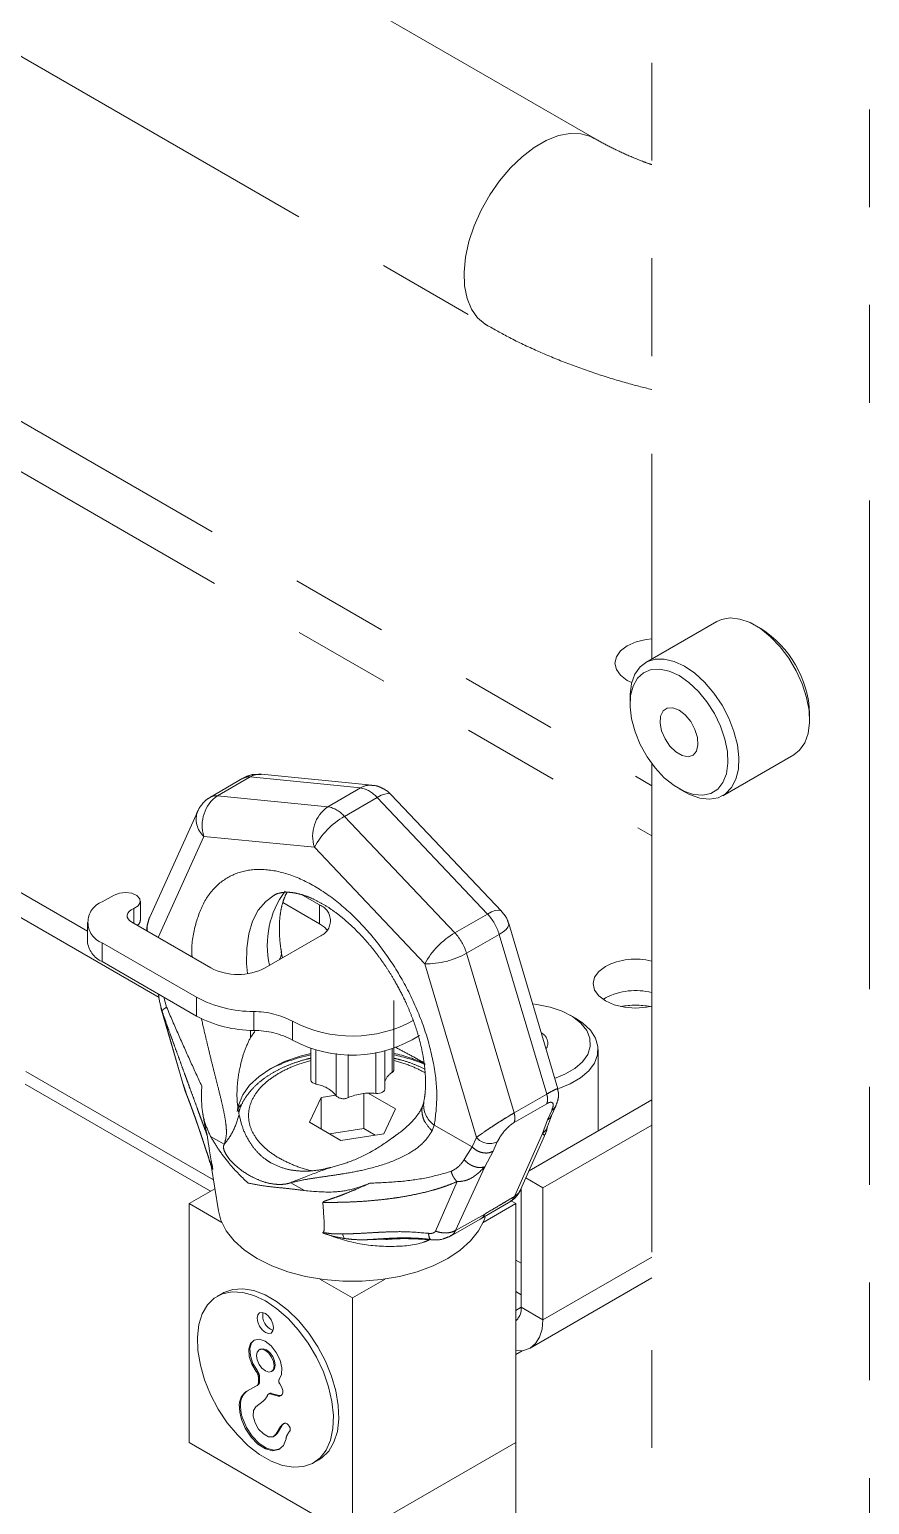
# Paper-space layout 'Blatt1' of a CAD drawing. Header units: millimetres. Extents: x 0 to 1189, y 0 to 841.
# Drawn here: x 885.71 to 896.62, y 156.66 to 175.82 of the extents above; entities that cross this region are included whole.
import ezdxf

# ---------------------------------------------------------------- set-up
doc = ezdxf.new("R2010")
doc.units = ezdxf.units.MM
doc.linetypes.add('PHANTOM', pattern=[12.7, 6.35, -1.27, 1.27, -1.27, 1.27, -1.27])

psp = doc.layouts.new('Blatt1')

# ---------------------------------------------------------------- linework, layer by layer
at = {"color": 7, "linetype": 'PHANTOM', "lineweight": 18}
for p, q in [((893.796, 246.509), (893.796, 167.643)), ((896.625, 125.253), (896.625, 244.876)), ((893.047, 174.408), (885.756, 178.616)), ((883.712, 176.563), (891.647, 171.983)), ((882.586, 172.469), (893.796, 165.997)), ((882.616, 171.798), (893.796, 165.344)), ((894.64, 168.13), (893.721, 167.599)), ((895.211, 168.04), (895.14, 168.08)), ((893.514, 167.142), (893.514, 167.06)), ((895.847, 166.856), (895.847, 166.937)), ((886.464, 164.107), (881.709, 166.852)), ((887.394, 163.244), (881.709, 166.526)), ((894.721, 165.867), (895.64, 166.398)), ((890.159, 166.003), (888.725, 166.145)), ((893.796, 166.286), (893.796, 126.886)), ((888.485, 166.093), (888.061, 165.849)), ((894.15, 165.958), (894.221, 165.917)), ((891.844, 164.366), (890.41, 165.88)), ((887.897, 165.667), (887.273, 164.29)), ((887.897, 165.667), (887.909, 165.69)), ((886.81, 164.577), (886.655, 164.488)), ((887.152, 164.251), (887.152, 164.496)), ((889.003, 164.479), (889.481, 164.203)), ((889.258, 164.577), (889.481, 164.448)), ((886.464, 164.222), (886.464, 163.977)), ((888.067, 163.632), (887.039, 164.225)), ((889.481, 164.04), (888.774, 163.632)), ((892.575, 162.059), (891.937, 164.205)), ((886.655, 163.957), (887.881, 163.249)), ((889, 163.762), (888.983, 163.834)), ((886.655, 163.712), (887.881, 163.004)), ((887.418, 163.113), (887.709, 162.114)), ((887.433, 163.067), (887.421, 163.114)), ((890.446, 162.31), (890.446, 163.208)), ((893.195, 163.242), (893.163, 163.221)), ((892.807, 162.977), (892.736, 163.018)), ((888.639, 162.804), (888.582, 162.728)), ((889.368, 162.587), (889.368, 162.174)), ((890.329, 162.057), (890.329, 162.554)), ((893.099, 161.513), (893.099, 162.569)), ((885.654, 162.119), (888.063, 160.729)), ((889.499, 161.947), (889.35, 161.625)), ((889.69, 161.977), (889.499, 161.947)), ((889.499, 161.947), (889.499, 161.539)), ((890.057, 161.544), (890.057, 161.999)), ((890.465, 161.798), (890.11, 162.003)), ((887.962, 161.749), (887.973, 161.679)), ((888.413, 161.797), (888.451, 161.85)), ((890.316, 161.476), (890.465, 161.798)), ((890.834, 161.889), (890.823, 161.848)), ((893.796, 161.915), (892.201, 160.994)), ((892.49, 161.706), (892.548, 161.834)), ((892.548, 161.834), (892.547, 161.831)), ((889.35, 161.625), (889.758, 161.39)), ((890.057, 161.544), (889.611, 161.475)), ((890.204, 161.459), (890.057, 161.544)), ((893.796, 161.589), (892.382, 160.773)), ((892.44, 161.569), (892.492, 161.709)), ((889.758, 161.39), (890.316, 161.476)), ((892.09, 160.746), (892.404, 161.449)), ((888.071, 161.061), (888.165, 160.476)), ((888.093, 161.01), (888.083, 161.077)), ((892.382, 160.773), (892.159, 160.901)), ((892.382, 160.773), (892.382, 159.058)), ((888.119, 160.761), (887.786, 160.568)), ((891.568, 160.364), (891.984, 160.61)), ((892.029, 160.568), (891.97, 160.602)), ((892.099, 160.767), (892.099, 159.221)), ((887.786, 160.568), (888.209, 160.324)), ((887.786, 160.568), (887.786, 157.466)), ((891.605, 160.324), (892.029, 160.568)), ((892.029, 157.466), (892.029, 160.568)), ((891.159, 160.134), (891.568, 160.364)), ((890.221, 160.103), (890.342, 160.108)), ((891.148, 160.134), (891.18, 160.15)), ((892.099, 159.793), (892.029, 159.833)), ((889.484, 159.588), (889.907, 159.344)), ((889.907, 159.344), (890.331, 159.588)), ((892.216, 158.691), (893.796, 159.604)), ((888.222, 159.406), (888.151, 159.365)), ((889.907, 159.344), (889.907, 156.241)), ((892.099, 159.384), (892.029, 159.425)), ((888.709, 158.676), (888.695, 158.667)), ((892.112, 158.657), (892.029, 158.609)), ((888.687, 158.248), (888.687, 158.307)), ((888.701, 158.256), (888.701, 158.315)), ((888.857, 158.387), (888.871, 158.395)), ((888.528, 158.126), (888.668, 158.207)), ((888.683, 158.215), (888.542, 158.134)), ((888.831, 158.101), (888.816, 158.093)), ((888.941, 158.068), (888.839, 158.095)), ((888.955, 158.076), (888.853, 158.103)), ((888.453, 157.94), (888.439, 157.932)), ((888.746, 158.003), (888.654, 157.929)), ((888.477, 157.783), (888.463, 157.775)), ((888.888, 157.546), (888.903, 157.554)), ((888.903, 157.554), (888.932, 157.584)), ((888.918, 157.576), (888.974, 157.671)), ((888.932, 157.584), (888.988, 157.679)), ((889.907, 156.241), (887.786, 157.466)), ((892.029, 157.466), (889.907, 156.241)), ((892.029, 157.466), (892.029, 87.896)), ((889.401, 157.2), (889.472, 157.24))]:
    psp.add_line(p, q, dxfattribs=at)
at = {"color": 8, "linetype": 'PHANTOM', "lineweight": 18}
for p, q in [((888.577, 166.111), (888.153, 165.866)), ((888.577, 166.111), (890.011, 165.969)), ((889.587, 165.724), (890.011, 165.969)), ((889.587, 165.724), (888.153, 165.866)), ((890.228, 165.844), (889.803, 165.599)), ((890.228, 165.844), (891.662, 164.33)), ((891.238, 164.086), (889.803, 165.599)), ((887.384, 164.026), (887.978, 165.339)), ((887.978, 165.339), (889.412, 165.197)), ((889.412, 165.197), (890.846, 163.683)), ((889.481, 164.203), (889.481, 164.448)), ((887.066, 164.401), (887.066, 164.209)), ((891.238, 164.086), (891.662, 164.33)), ((891.815, 164.065), (891.391, 163.82)), ((891.815, 164.065), (892.431, 161.991)), ((886.655, 163.957), (886.655, 163.712)), ((890.846, 163.683), (891.517, 161.426)), ((892.007, 161.746), (891.391, 163.82)), ((887.493, 163.12), (887.457, 163.249)), ((887.881, 163.249), (887.881, 163.004)), ((887.713, 162.1), (887.433, 163.067)), ((888.624, 162.818), (888.624, 163.063)), ((889.129, 162.936), (889.129, 162.691)), ((888.582, 162.728), (888.584, 162.819)), ((889.433, 162.12), (889.433, 162.568)), ((889.696, 162.517), (889.696, 161.969)), ((889.853, 161.944), (889.853, 162.506)), ((890.212, 162.53), (890.212, 162)), ((890.424, 162.58), (890.424, 162.274)), ((888.101, 160.876), (885.665, 162.283)), ((887.711, 162.115), (887.713, 162.1)), ((892.431, 161.991), (892.007, 161.746)), ((892.431, 161.866), (892.007, 161.621)), ((892.441, 161.656), (892.496, 161.778)), ((890.942, 161.513), (890.971, 161.587)), ((890.971, 161.587), (891.462, 161.304)), ((892.441, 161.656), (892.377, 161.48)), ((888.242, 161.339), (888.064, 161.441)), ((891.517, 161.426), (891.462, 161.304)), ((891.789, 161.37), (891.734, 161.248)), ((892.377, 161.48), (892.012, 160.661)), ((892.398, 161.455), (892.377, 161.48)), ((891.462, 161.304), (891.358, 161.139)), ((891.627, 161.047), (891.734, 161.248)), ((891.248, 160.22), (891.627, 161.047)), ((889.283, 160.738), (889.106, 160.84)), ((891.266, 160.854), (890.985, 160.211)), ((891.626, 160.433), (891.248, 160.22)), ((889.801, 160.115), (889.779, 160.174)), ((890.046, 160.096), (890.221, 160.103)), ((890.917, 160.105), (890.928, 160.099)), ((893.796, 159.874), (892.382, 159.058)), ((892.029, 159.18), (892.099, 159.221)), ((892.382, 159.058), (892.099, 159.221)), ((888.672, 158.394), (888.658, 158.386)), ((888.687, 158.307), (888.701, 158.315)), ((888.542, 158.134), (888.528, 158.126)), ((888.668, 158.207), (888.683, 158.215)), ((888.701, 158.256), (888.687, 158.248)), ((888.839, 158.095), (888.853, 158.103)), ((888.941, 158.068), (888.955, 158.076)), ((888.918, 157.576), (888.932, 157.584)), ((888.988, 157.679), (888.974, 157.671))]:
    psp.add_line(p, q, dxfattribs=at)
at = {"color": 8, "linetype": 'PHANTOM', "lineweight": 18, "flags": 128}
for points in [[(893.047, 174.407), (893.003, 174.43), (892.876, 174.467), (892.735, 174.471), (892.584, 174.442), (892.426, 174.381), (892.267, 174.289), (892.11, 174.168), (891.959, 174.023), (891.818, 173.856), (891.69, 173.672), (891.58, 173.475), (891.489, 173.272), (891.421, 173.066), (891.377, 172.864), (891.358, 172.67), (891.364, 172.49), (891.396, 172.328), (891.452, 172.189), (891.532, 172.075), (891.633, 171.991), (891.647, 171.982)], [(890.41, 165.88), (890.396, 165.89), (890.367, 165.895), (890.328, 165.889), (890.281, 165.872), (890.228, 165.844)], [(888.542, 163.556), (888.531, 163.687), (888.533, 163.888), (888.559, 164.073), (888.61, 164.237), (888.684, 164.378), (888.78, 164.492), (888.889, 164.573)], [(891.662, 164.33), (891.715, 164.358), (891.762, 164.375), (891.801, 164.381), (891.83, 164.376), (891.844, 164.366)], [(891.937, 164.205), (891.938, 164.188), (891.928, 164.16), (891.903, 164.13), (891.865, 164.098), (891.815, 164.065)]]:
    psp.add_lwpolyline(points, dxfattribs=at)
at = {"color": 7, "linetype": 'PHANTOM', "lineweight": 18, "flags": 128}
for points in [[(895.64, 166.398), (895.716, 166.458), (895.783, 166.553), (895.827, 166.675), (895.846, 166.817), (895.84, 166.976), (895.808, 167.145), (895.752, 167.319), (895.674, 167.49), (895.577, 167.654), (895.464, 167.803), (895.339, 167.932), (895.207, 168.038), (895.073, 168.116), (894.941, 168.162), (894.816, 168.177), (894.703, 168.158), (894.64, 168.13)], [(893.537, 167.336), (893.478, 167.365), (893.391, 167.431), (893.336, 167.507), (893.317, 167.589), (893.336, 167.672), (893.391, 167.748), (893.478, 167.814), (893.592, 167.864), (893.725, 167.896), (893.796, 167.904)], [(893.514, 167.142), (893.514, 167.18), (893.533, 167.323), (893.577, 167.444), (893.645, 167.54), (893.733, 167.606), (893.838, 167.641), (893.958, 167.643), (894.087, 167.612), (894.221, 167.55)], [(894.15, 167.427), (894.278, 167.338), (894.401, 167.223), (894.513, 167.086), (894.611, 166.933), (894.69, 166.769), (894.747, 166.603), (894.779, 166.441), (894.785, 166.288), (894.766, 166.153), (894.721, 166.039), (894.653, 165.952), (894.564, 165.896), (894.459, 165.872), (894.34, 165.881), (894.214, 165.924), (894.086, 165.999), (893.959, 166.101), (893.841, 166.228), (893.735, 166.374), (893.647, 166.533), (893.579, 166.699), (893.534, 166.864), (893.514, 167.022), (893.521, 167.167), (893.553, 167.292), (893.61, 167.393), (893.689, 167.465), (893.786, 167.506), (893.899, 167.513), (894.022, 167.486), (894.15, 167.427)], [(894.221, 167.55), (894.354, 167.458), (894.483, 167.34), (894.603, 167.2), (894.709, 167.043), (894.797, 166.874), (894.864, 166.701), (894.908, 166.529), (894.927, 166.364), (894.921, 166.213), (894.889, 166.081), (894.833, 165.972), (894.755, 165.89), (894.658, 165.839), (894.545, 165.821), (894.42, 165.835), (894.288, 165.882), (894.221, 165.917)], [(894.15, 166.978), (894.23, 166.916), (894.302, 166.83), (894.357, 166.729), (894.389, 166.624), (894.396, 166.527), (894.376, 166.447), (894.332, 166.394), (894.267, 166.374), (894.191, 166.388), (894.109, 166.435), (894.032, 166.51), (893.968, 166.604), (893.924, 166.709), (893.904, 166.811), (893.911, 166.901), (893.943, 166.968), (893.998, 167.005), (894.07, 167.009), (894.15, 166.978)], [(887.066, 164.401), (887.122, 164.436), (887.15, 164.481), (887.144, 164.528), (887.105, 164.57), (887.04, 164.599), (886.96, 164.611), (886.879, 164.603), (886.81, 164.577)], [(887.039, 164.225), (887.012, 164.244), (886.993, 164.267), (886.982, 164.291), (886.981, 164.317), (886.99, 164.341), (887.007, 164.364), (887.033, 164.385), (887.066, 164.401)], [(889.58, 164.121), (889.543, 164.159), (889.481, 164.203)], [(893.796, 163.133), (893.727, 163.119), (893.584, 163.108), (893.442, 163.119), (893.309, 163.151), (893.195, 163.201), (893.108, 163.267), (893.053, 163.343), (893.034, 163.426), (893.053, 163.508), (893.108, 163.584), (893.195, 163.65)], [(892.247, 163.163), (892.303, 163.156), (892.475, 163.122), (892.632, 163.069), (892.767, 162.998), (892.875, 162.914), (892.951, 162.818), (892.992, 162.716), (892.997, 162.611), (892.965, 162.507), (892.897, 162.41), (892.797, 162.322), (892.668, 162.248), (892.534, 162.195)], [(892.807, 162.977), (892.9, 162.914), (892.999, 162.821), (893.065, 162.718), (893.097, 162.61), (893.092, 162.5), (893.052, 162.393), (892.977, 162.292), (892.87, 162.201), (892.736, 162.123), (892.589, 162.065)], [(889.368, 162.52), (889.226, 162.483), (889.026, 162.412), (888.847, 162.324), (888.694, 162.221), (888.571, 162.105), (888.481, 161.979), (888.426, 161.847), (888.41, 161.766)], [(889.368, 162.174), (889.368, 162.173), (889.372, 162.159), (889.38, 162.147), (889.394, 162.136), (889.412, 162.127), (889.433, 162.12)], [(890.212, 162), (890.236, 161.999), (890.259, 162.002), (890.281, 162.007), (890.299, 162.016), (890.314, 162.027), (890.324, 162.039), (890.328, 162.053), (890.329, 162.057)], [(888.165, 160.476), (888.197, 160.354), (888.268, 160.215), (888.371, 160.084), (888.506, 159.963), (888.67, 159.854), (888.859, 159.76), (889.069, 159.682), (889.296, 159.622), (889.535, 159.581), (889.782, 159.561), (890.032, 159.561), (890.279, 159.581), (890.519, 159.622), (890.746, 159.682), (890.956, 159.76), (891.145, 159.854), (891.308, 159.963), (891.443, 160.084), (891.547, 160.215), (891.617, 160.354), (891.63, 160.392)], [(888.222, 159.406), (888.235, 159.413), (888.352, 159.454), (888.483, 159.463), (888.624, 159.439), (888.772, 159.383), (888.922, 159.297), (889.069, 159.182), (889.211, 159.043), (889.342, 158.883), (889.458, 158.707), (889.557, 158.52), (889.636, 158.327), (889.692, 158.134), (889.723, 157.947), (889.73, 157.77), (889.711, 157.609), (889.667, 157.469), (889.599, 157.353), (889.51, 157.266), (889.472, 157.24)], [(888.776, 159.303), (888.925, 159.202), (889.07, 159.075), (889.207, 158.924), (889.331, 158.756), (889.439, 158.573), (889.529, 158.383), (889.596, 158.189), (889.64, 157.998), (889.659, 157.816), (889.653, 157.646), (889.621, 157.495), (889.565, 157.367), (889.487, 157.265), (889.387, 157.192), (889.271, 157.151), (889.14, 157.142), (888.999, 157.166), (888.851, 157.222), (888.701, 157.308), (888.553, 157.423), (888.412, 157.562), (888.281, 157.722), (888.164, 157.898), (888.065, 158.086), (887.987, 158.278), (887.931, 158.471), (887.899, 158.659), (887.893, 158.835), (887.912, 158.996), (887.956, 159.136), (888.023, 159.252), (888.112, 159.34), (888.221, 159.397), (888.345, 159.422), (888.481, 159.415), (888.627, 159.374), (888.776, 159.303)], [(888.776, 159.14), (888.816, 159.107), (888.851, 159.06), (888.874, 159.007), (888.882, 158.956), (888.874, 158.914), (888.851, 158.887), (888.816, 158.88), (888.776, 158.895), (888.735, 158.927), (888.701, 158.974), (888.678, 159.027), (888.67, 159.078), (888.678, 159.121), (888.701, 159.147), (888.735, 159.154), (888.776, 159.14)], [(892.382, 159.058), (892.371, 158.937), (892.339, 158.833), (892.287, 158.75), (892.216, 158.692), (892.131, 158.66), (892.033, 158.656), (892.029, 158.656)], [(888.658, 158.386), (888.601, 158.481), (888.567, 158.582), (888.561, 158.676), (888.582, 158.75), (888.629, 158.795), (888.695, 158.806), (888.772, 158.779), (888.849, 158.72), (888.917, 158.635), (888.966, 158.536), (888.99, 158.436), (888.986, 158.348), (888.955, 158.284)], [(888.63, 158.796), (888.596, 158.758), (888.575, 158.684), (888.581, 158.59), (888.615, 158.489), (888.672, 158.394)], [(888.776, 158.659), (888.82, 158.624), (888.857, 158.574), (888.882, 158.517), (888.89, 158.461), (888.882, 158.415), (888.857, 158.387), (888.82, 158.38), (888.776, 158.395), (888.732, 158.43), (888.695, 158.48), (888.67, 158.538), (888.661, 158.593), (888.67, 158.639), (888.695, 158.667), (888.732, 158.675), (888.776, 158.659)], [(888.709, 158.676), (888.746, 158.683), (888.79, 158.668)], [(888.79, 158.668), (888.834, 158.632), (888.871, 158.582), (888.896, 158.525), (888.905, 158.469), (888.896, 158.424), (888.871, 158.395), (888.871, 158.395)], [(888.964, 158.227), (888.982, 158.198), (888.995, 158.168), (889.001, 158.138), (889.001, 158.111), (888.994, 158.088), (888.981, 158.073), (888.962, 158.066), (888.941, 158.068)], [(888.654, 157.929), (888.623, 157.879), (888.618, 157.805), (888.642, 157.72), (888.688, 157.638), (888.75, 157.575), (888.816, 157.54), (888.876, 157.54), (888.918, 157.576)], [(888.955, 158.076), (888.976, 158.074), (888.984, 158.076)], [(889.044, 157.512), (889.011, 157.426), (888.951, 157.373), (888.87, 157.358), (888.777, 157.382), (888.68, 157.444), (888.59, 157.536), (888.515, 157.651), (888.463, 157.775)], [(888.477, 157.783), (888.529, 157.659), (888.604, 157.545), (888.694, 157.452), (888.791, 157.39), (888.884, 157.366), (888.965, 157.381), (888.967, 157.382)], [(889.029, 157.715), (889.043, 157.715), (889.059, 157.708), (889.074, 157.695), (889.087, 157.677), (889.096, 157.656), (889.1, 157.636), (889.099, 157.619), (889.091, 157.607)]]:
    psp.add_lwpolyline(points, dxfattribs=at)
at = {"color": 7, "linetype": 'PHANTOM', "lineweight": 18}
for centre, radius, start, end in [((894.481, 166.883), 1.367, 2.2636, 57.7311), ((888.703, 165.902), 0.244, 84.8286, 120.9737), ((888.559, 165.961), 0.151, 83.0067, 118.977), ((886.755, 164.222), 0.284, 110.7834, 249.2166), ((889.403, 164.244), 0.218, 290.7834, 69.2166), ((887.061, 164.257), 0.0909, 304.7092, 356.0246), ((886.789, 164.01), 0.327, 185.6948, 245.6253), ((893.587, 162.883), 0.861, 75.9368, 117.0537), ((888.42, 164.314), 0.769, 242.6097, 297.3903), ((893.586, 162.483), 0.853, 75.7309, 117.2596), ((888.622, 164.634), 1.571, 241.8587, 270.0477), ((893.584, 162.088), 1.058, 79.5544, 100.4456), ((888.622, 164.389), 1.571, 241.8587, 270.0477), ((888.624, 161.992), 1.071, 61.8587, 90.0477), ((889.906, 164.416), 1.671, 242.303, 298.616), ((888.624, 161.747), 1.071, 61.8587, 90.0477), ((889.902, 164.119), 1.623, 241.5672, 302.6219), ((892.299, 162.652), 0.146, 327.2867, 65.8135), ((889.758, 160.508), 2.029, 101.0851, 117.7927), ((890.035, 160.614), 1.95, 65.2986, 77.831), ((890.014, 160.364), 2.179, 67.401, 78.5653), ((890.4, 162.313), 0.0462, 300.3935, 355.9779), ((889.371, 161.71), 0.415, 38.5491, 81.4563), ((890.549, 162.075), 0.235, 122.3812, 159.9994), ((889.792, 162.066), 0.136, 225.5942, 296.8198), ((890.137, 161.301), 0.703, 83.8108, 113.7753), ((888.942, 159.113), 0.201, 168.837, 251.1577), ((891.893, 159.202), 0.207, 310.8927, 5.153), ((888.55, 158.301), 0.137, 2.5268, 38.0637), ((888.564, 158.309), 0.137, 2.5268, 38.0637), ((889, 158.262), 0.0501, 154.0801, 224.0574), ((888.653, 157.951), 0.216, 125.5388, 184.9978), ((888.668, 157.959), 0.216, 125.5388, 184.9978), ((888.642, 158.244), 0.0453, 305.698, 5.6204), ((888.656, 158.252), 0.0453, 305.698, 5.6204), ((888.83, 158.07), 0.027, 70.4519, 155.8894), ((888.844, 158.075), 0.0293, 72.083, 118.129), ((889.021, 157.943), 0.582, 181.1107, 196.7852), ((889.035, 157.951), 0.582, 181.1107, 196.7852), ((888.612, 158.167), 0.212, 309.3586, 335.9352), ((889.057, 157.624), 0.0947, 106.884, 150.5384), ((889.075, 157.629), 0.1, 125.6622, 149.9367), ((889.213, 157.487), 0.171, 135.3666, 171.6193)]:
    psp.add_arc(centre, radius, start, end, dxfattribs=at)
at = {"color": 8, "linetype": 'PHANTOM', "lineweight": 18}
for centre, radius, start, end in [((890.137, 165.76), 0.244, 84.9743, 120.9711), ((889.945, 165.605), 0.37, 40.2667, 79.7387), ((888.424, 165.484), 0.469, 125.379, 197.9931), ((888.134, 165.716), 0.151, 83.0096, 118.8629), ((888.178, 165.563), 0.301, 159.7351, 228.1991), ((889.859, 165.342), 0.469, 125.379, 197.9931), ((890.338, 164.689), 1.056, 120.414, 151.2419), ((889.521, 165.36), 0.37, 40.2667, 79.7387), ((889.964, 163.929), 1.163, 143.2491, 193.0945), ((891.171, 163.871), 0.672, 16.8396, 43.1604), ((891.772, 163.175), 1.056, 120.414, 151.2419), ((890.747, 163.626), 0.672, 16.8396, 43.1604), ((888.854, 163.819), 0.13, 320.8968, 6.2278), ((890.869, 164.739), 1.056, 268.7648, 299.5812), ((891.146, 161.849), 0.314, 172.6062, 236.2201), ((892.437, 161.885), 0.122, 299.047, 333.6914), ((891.691, 161.583), 0.235, 222.0091, 294.6166)]:
    psp.add_arc(centre, radius, start, end, dxfattribs=at)
at = {"color": 7, "linetype": 'PHANTOM', "lineweight": 18}
for points, knots in [([(893.796, 174.065), (893.76, 174.077), (893.641, 174.12), (893.453, 174.2), (893.237, 174.301), (893.109, 174.373), (893.047, 174.408)], [0, 0, 0, 0, 0.127506, 0.423293, 0.719128, 1, 1, 1, 1]), ([(891.648, 171.983), (891.747, 171.928), (891.959, 171.808), (892.305, 171.644), (892.679, 171.488), (893.066, 171.35), (893.438, 171.234), (893.685, 171.172), (893.796, 171.144)], [0, 0, 0, 0, 0.154208, 0.33147, 0.507934, 0.683394, 0.857628, 1, 1, 1, 1]), ([(888.723, 166.142), (888.692, 166.144), (888.626, 166.148), (888.544, 166.126), (888.5, 166.1), (888.486, 166.091)], [0, 0, 0, 0, 0.378796, 0.803699, 1, 1, 1, 1]), ([(890.407, 165.878), (890.399, 165.888), (890.367, 165.926), (890.29, 165.97), (890.211, 166.001), (890.165, 166.001), (890.157, 166)], [0, 0, 0, 0, 0.135619, 0.521262, 0.91746, 1, 1, 1, 1]), ([(888.062, 165.847), (888.052, 165.841), (888.021, 165.825), (887.968, 165.779), (887.934, 165.731), (887.915, 165.702)], [0, 0, 0, 0, 0.168477, 0.499519, 1, 1, 1, 1]), ([(887.915, 165.702), (887.897, 165.668), (887.879, 165.634), (887.872, 165.596), (887.872, 165.596)], [0, 0, 0, 0, 0.988081, 1, 1, 1, 1]), ([(888.89, 164.574), (888.89, 164.574), (888.91, 164.589), (888.949, 164.601), (889.022, 164.614), (889.106, 164.613), (889.205, 164.596), (889.318, 164.561), (889.441, 164.506), (889.573, 164.432), (889.708, 164.338), (889.844, 164.226), (889.977, 164.1), (890.1, 163.966), (890.204, 163.839), (890.293, 163.718), (890.376, 163.596), (890.429, 163.506), (890.458, 163.458)], [0, 0, 0, 0, 0.000595, 0.100967, 0.17693, 0.248464, 0.317715, 0.386175, 0.454452, 0.52284, 0.591427, 0.659935, 0.727629, 0.792624, 0.852325, 0.895777, 0.94431, 1, 1, 1, 1]), ([(888.985, 163.833), (888.982, 163.852), (888.969, 163.923), (888.959, 164.04), (888.956, 164.18), (888.965, 164.308), (888.984, 164.42), (889.012, 164.516), (889.038, 164.579), (889.054, 164.605), (889.058, 164.611)], [0, 0, 0, 0, 0.052514, 0.200444, 0.348805, 0.497277, 0.646088, 0.796136, 0.949075, 1, 1, 1, 1]), ([(887.253, 164.224), (887.248, 164.208), (887.237, 164.172), (887.235, 164.134), (887.234, 164.113)], [0, 0, 0, 0, 0.4326799, 1, 1, 1, 1]), ([(887.274, 164.289), (887.273, 164.286), (887.262, 164.267), (887.257, 164.244), (887.253, 164.224)], [0, 0, 0, 0, 0.157422, 1, 1, 1, 1]), ([(891.936, 164.204), (891.934, 164.21), (891.926, 164.249), (891.896, 164.306), (891.857, 164.347), (891.842, 164.364)], [0, 0, 0, 0, 0.0967, 0.637627, 1, 1, 1, 1]), ([(890.458, 163.458), (890.496, 163.389), (890.551, 163.29), (890.62, 163.141), (890.674, 163.013), (890.73, 162.861), (890.777, 162.705), (890.815, 162.546), (890.841, 162.39), (890.856, 162.24), (890.858, 162.101), (890.851, 161.982), (890.839, 161.917), (890.833, 161.889)], [0, 0, 0, 0, 0.125221, 0.176397, 0.260787, 0.347644, 0.439836, 0.53479, 0.631396, 0.728805, 0.826498, 0.924265, 1, 1, 1, 1]), ([(887.387, 163.289), (887.389, 163.277), (887.398, 163.201), (887.417, 163.126), (887.434, 163.062)], [0, 0, 0, 0, 0.155319, 1, 1, 1, 1]), ([(887.433, 163.067), (887.447, 163.029), (887.474, 162.952), (887.515, 162.838), (887.557, 162.722), (887.6, 162.604), (887.643, 162.486), (887.686, 162.367), (887.72, 162.272), (887.749, 162.194), (887.774, 162.125), (887.807, 162.034), (887.848, 161.924), (887.877, 161.843), (887.893, 161.8), (887.893, 161.799)], [0, 0, 0, 0, 0.0815771, 0.1655005, 0.2517886, 0.3404513, 0.4315027, 0.5249498, 0.6208037, 0.65893, 0.7156791, 0.7910382, 0.8849956, 0.9975456, 1, 1, 1, 1]), ([(888.434, 161.727), (888.426, 161.769), (888.405, 161.891), (888.405, 162.1), (888.441, 162.335), (888.5, 162.55), (888.555, 162.668), (888.582, 162.728)], [0, 0, 0, 0, 0.129006, 0.375619, 0.629123, 0.813363, 1, 1, 1, 1]), ([(890.838, 162.397), (890.829, 162.402), (890.767, 162.438), (890.639, 162.508), (890.518, 162.571), (890.46, 162.602)], [0, 0, 0, 0, 0.080014, 0.558314, 1, 1, 1, 1]), ([(889.368, 162.457), (889.35, 162.453), (889.281, 162.438), (889.167, 162.402), (889.026, 162.348), (888.893, 162.281), (888.77, 162.204), (888.661, 162.117), (888.568, 162.019), (888.494, 161.911), (888.447, 161.819), (888.434, 161.761), (888.431, 161.745)], [0, 0, 0, 0, 0.03775, 0.143975, 0.253817, 0.366296, 0.480725, 0.596713, 0.713951, 0.832377, 0.952292, 1, 1, 1, 1]), ([(890.846, 162.317), (890.802, 162.338), (890.708, 162.381), (890.573, 162.427), (890.481, 162.448), (890.446, 162.456)], [0, 0, 0, 0, 0.363248, 0.759802, 1, 1, 1, 1]), ([(887.712, 162.11), (887.715, 162.097), (887.724, 162.07), (887.738, 162.028), (887.747, 161.999), (887.751, 161.988), (887.751, 161.988)], [0, 0, 0, 0, 0.294399, 0.646504, 0.996329, 1, 1, 1, 1]), ([(887.761, 161.961), (887.784, 161.901), (887.829, 161.783), (887.927, 161.503), (887.995, 161.293), (888.041, 161.154)], [0, 0, 0, 0, 0.253509, 0.503714, 1, 1, 1, 1]), ([(888.064, 161.441), (888.036, 161.503), (887.977, 161.629), (887.943, 161.846), (887.947, 162.015), (887.949, 162.095)], [0, 0, 0, 0, 0.337446, 0.685569, 1, 1, 1, 1]), ([(892.547, 161.831), (892.558, 161.86), (892.581, 161.919), (892.589, 161.997), (892.576, 162.04), (892.571, 162.056)], [0, 0, 0, 0, 0.394824, 0.780731, 1, 1, 1, 1]), ([(892.574, 162.059), (892.574, 162.059), (892.575, 162.059), (892.574, 162.057), (892.573, 162.056)], [0, 0, 0, 0, 0.429659, 1, 1, 1, 1]), ([(888.434, 161.727), (888.449, 161.665), (888.479, 161.54), (888.56, 161.377), (888.663, 161.239), (888.761, 161.152), (888.827, 161.111), (888.847, 161.099)], [0, 0, 0, 0, 0.237472, 0.480589, 0.692775, 0.910905, 1, 1, 1, 1]), ([(890.822, 161.845), (890.81, 161.817), (890.787, 161.765), (890.728, 161.685), (890.671, 161.622), (890.597, 161.553), (890.541, 161.502), (890.493, 161.471), (890.49, 161.47)], [0, 0, 0, 0, 0.250898, 0.460402, 0.623216, 0.736694, 0.98554, 1, 1, 1, 1]), ([(887.973, 161.679), (887.974, 161.674), (887.978, 161.645), (887.987, 161.6), (887.998, 161.546), (888.008, 161.506), (888.014, 161.479), (888.018, 161.463), (888.02, 161.456), (888.02, 161.453), (888.021, 161.452), (888.021, 161.452)], [0, 0, 0, 0, 0.061896, 0.382881, 0.610323, 0.781302, 0.906736, 0.965539, 0.985208, 0.993077, 1, 1, 1, 1]), ([(892.4, 161.453), (892.404, 161.459), (892.426, 161.493), (892.434, 161.534), (892.44, 161.569)], [0, 0, 0, 0, 0.160191, 1, 1, 1, 1]), ([(888.021, 161.452), (888.03, 161.389), (888.046, 161.282), (888.067, 161.153), (888.08, 161.076), (888.086, 161.041), (888.09, 161.023), (888.091, 161.015), (888.092, 161.012), (888.093, 161.011), (888.093, 161.01), (888.093, 161.01)], [0, 0, 0, 0, 0.443186, 0.762613, 0.885298, 0.952733, 0.980025, 0.992021, 0.996348, 0.998227, 1, 1, 1, 1]), ([(888.552, 160.836), (888.551, 160.837), (888.457, 160.92), (888.318, 161.067), (888.16, 161.279), (888.096, 161.387), (888.064, 161.441)], [0, 0, 0, 0, 0.003033, 0.441304, 0.71664, 1, 1, 1, 1]), ([(890.491, 161.469), (890.466, 161.451), (890.356, 161.37), (890.154, 161.234), (889.884, 161.109), (889.706, 161.06), (889.628, 161.038)], [0, 0, 0, 0, 0.092656, 0.411419, 0.73953, 1, 1, 1, 1]), ([(892.403, 161.45), (892.403, 161.449), (892.404, 161.446), (892.401, 161.451), (892.398, 161.455)], [0, 0, 0, 0, 0.091826, 1, 1, 1, 1]), ([(888.034, 161.172), (888.044, 161.142), (888.057, 161.1), (888.071, 161.063), (888.075, 161.052)], [0, 0, 0, 0, 0.70182, 1, 1, 1, 1]), ([(889.106, 160.84), (889.094, 160.836), (889.065, 160.826), (888.997, 160.816), (888.894, 160.817), (888.769, 160.842), (888.621, 160.902), (888.458, 160.997), (888.332, 161.111), (888.259, 161.212), (888.233, 161.271), (888.23, 161.315), (888.238, 161.332), (888.242, 161.339)], [0, 0, 0, 0, 0.0279265, 0.0699203, 0.1566634, 0.288995, 0.4217955, 0.6116438, 0.8009287, 0.8724374, 0.9443505, 0.9764365, 1, 1, 1, 1]), ([(888.075, 161.052), (888.076, 161.049), (888.081, 161.032), (888.088, 161.019), (888.093, 161.01)], [0, 0, 0, 0, 0.219772, 1, 1, 1, 1]), ([(888.847, 161.099), (888.898, 161.074), (889.002, 161.023), (889.178, 160.99), (889.363, 160.987), (889.514, 161.009), (889.602, 161.032), (889.628, 161.038)], [0, 0, 0, 0, 0.224148, 0.455898, 0.679846, 0.909293, 1, 1, 1, 1]), ([(889.283, 160.738), (889.226, 160.745), (889.108, 160.76), (888.925, 160.778), (888.736, 160.799), (888.611, 160.822), (888.553, 160.836), (888.552, 160.836)], [0, 0, 0, 0, 0.203683, 0.412204, 0.701872, 0.996969, 1, 1, 1, 1]), ([(890.135, 160.833), (890.059, 160.805), (889.904, 160.746), (889.613, 160.706), (889.407, 160.726), (889.283, 160.738)], [0, 0, 0, 0, 0.279265, 0.567425, 1, 1, 1, 1]), ([(889.523, 160.584), (889.523, 160.585), (889.523, 160.586), (889.524, 160.588), (889.528, 160.593), (889.542, 160.599), (889.565, 160.607), (889.591, 160.616), (889.619, 160.626), (889.662, 160.641), (889.718, 160.66), (889.796, 160.69), (889.884, 160.725), (890.001, 160.774), (890.086, 160.811), (890.135, 160.833)], [0, 0, 0, 0, 0.002524, 0.00531, 0.012025, 0.039111, 0.077199, 0.130539, 0.169843, 0.217594, 0.341569, 0.442038, 0.597089, 0.768588, 1, 1, 1, 1]), ([(889.518, 160.187), (889.519, 160.187), (889.52, 160.187), (889.522, 160.187), (889.525, 160.189), (889.543, 160.215), (889.539, 160.351), (889.53, 160.481), (889.523, 160.584)], [0, 0, 0, 0, 0.002688, 0.005452, 0.011683, 0.029116, 0.232167, 1, 1, 1, 1]), ([(891.963, 160.601), (891.977, 160.61), (892.013, 160.632), (892.057, 160.683), (892.08, 160.727), (892.091, 160.748)], [0, 0, 0, 0, 0.251649, 0.641486, 1, 1, 1, 1]), ([(889.518, 160.187), (889.565, 160.172), (889.657, 160.141), (889.753, 160.124), (889.801, 160.115)], [0, 0, 0, 0, 0.503597, 1, 1, 1, 1]), ([(890.342, 160.102), (890.396, 160.106), (890.586, 160.12), (890.785, 160.107), (890.928, 160.098)], [0, 0, 0, 0, 0.279503, 1, 1, 1, 1]), ([(890.928, 160.098), (890.981, 160.096), (891.058, 160.093), (891.127, 160.125), (891.148, 160.135)], [0, 0, 0, 0, 0.691214, 1, 1, 1, 1])]:
    psp.add_open_spline(points, degree=3, knots=knots, dxfattribs=at)
at = {"color": 8, "linetype": 'PHANTOM', "lineweight": 18}
for points, knots in [([(890.971, 161.587), (890.987, 161.709), (891.019, 161.957), (890.97, 162.394), (890.847, 162.857), (890.651, 163.317), (890.399, 163.744), (890.104, 164.126), (889.771, 164.454), (889.412, 164.708), (889.054, 164.868), (888.721, 164.925), (888.425, 164.884), (888.174, 164.747), (887.976, 164.514), (887.859, 164.19), (887.81, 163.932), (887.823, 163.781), (887.823, 163.772)], [0, 0, 0, 0, 0.064287, 0.131289, 0.199443, 0.267017, 0.332363, 0.395895, 0.462151, 0.530111, 0.59807, 0.664326, 0.727858, 0.793204, 0.860778, 0.928932, 0.995935, 1, 1, 1, 1]), ([(887.253, 164.224), (887.251, 164.218), (887.241, 164.185), (887.237, 164.145), (887.24, 164.112), (887.241, 164.108)], [0, 0, 0, 0, 0.169314, 0.915746, 1, 1, 1, 1]), ([(887.493, 163.12), (887.485, 163.115), (887.468, 163.105), (887.45, 163.091), (887.437, 163.078), (887.434, 163.071), (887.433, 163.067)], [0, 0, 0, 0, 0.235952, 0.48413, 0.740472, 1, 1, 1, 1]), ([(887.949, 162.095), (887.899, 162.203), (887.801, 162.417), (887.648, 162.758), (887.544, 163), (887.493, 163.12)], [0, 0, 0, 0, 0.340714, 0.673295, 1, 1, 1, 1]), ([(887.943, 162.979), (887.962, 162.895), (887.995, 162.753), (888.042, 162.555), (888.084, 162.384), (888.125, 162.222), (888.167, 162.057), (888.205, 161.902), (888.238, 161.756), (888.259, 161.64), (888.269, 161.545), (888.272, 161.446), (888.254, 161.381), (888.242, 161.339)], [0, 0, 0, 0, 0.131496, 0.223499, 0.323971, 0.419414, 0.506437, 0.621533, 0.710648, 0.792164, 0.853201, 0.905117, 1, 1, 1, 1]), ([(888.953, 162.263), (889.014, 162.295), (889.139, 162.361), (889.291, 162.404), (889.368, 162.426)], [0, 0, 0, 0, 0.488626, 1, 1, 1, 1]), ([(890.446, 162.426), (890.524, 162.404), (890.672, 162.362), (890.794, 162.298), (890.851, 162.268)], [0, 0, 0, 0, 0.525684, 1, 1, 1, 1]), ([(889.38, 160.995), (889.377, 160.995), (889.291, 161.011), (889.143, 161.066), (888.947, 161.157), (888.786, 161.27), (888.659, 161.402), (888.576, 161.552), (888.548, 161.712), (888.576, 161.871), (888.659, 162.021), (888.784, 162.154), (888.898, 162.227), (888.953, 162.263)], [0, 0, 0, 0, 0.0033922, 0.1026465, 0.1962914, 0.2899363, 0.3891906, 0.4925712, 0.5981457, 0.7037202, 0.8071008, 0.9063551, 1, 1, 1, 1]), ([(887.746, 162), (887.744, 162.006), (887.739, 162.019), (887.73, 162.045), (887.721, 162.073), (887.715, 162.091), (887.713, 162.1)], [0, 0, 0, 0, 0.2658195, 0.5194089, 0.7622216, 1, 1, 1, 1]), ([(888.029, 161.195), (888.029, 161.196), (888.027, 161.199), (888.018, 161.226), (888.002, 161.275), (887.984, 161.329), (887.974, 161.359), (887.972, 161.366), (887.972, 161.367), (887.971, 161.368), (887.971, 161.37), (887.968, 161.378), (887.961, 161.398), (887.951, 161.429), (887.94, 161.461), (887.931, 161.49), (887.923, 161.512), (887.917, 161.529), (887.914, 161.537), (887.913, 161.542), (887.912, 161.544), (887.912, 161.545), (887.912, 161.546), (887.912, 161.546), (887.911, 161.546), (887.911, 161.546), (887.911, 161.546), (887.911, 161.546), (887.911, 161.546), (887.911, 161.546), (887.911, 161.546), (887.911, 161.546), (887.91, 161.55), (887.908, 161.557), (887.902, 161.573), (887.895, 161.595), (887.882, 161.633), (887.863, 161.687), (887.839, 161.753), (887.812, 161.829), (887.781, 161.912), (887.758, 161.969), (887.746, 162)], [0, 0, 0, 0, 0.001319, 0.011813, 0.100264, 0.180236, 0.205945, 0.206603, 0.206818, 0.207395, 0.209033, 0.2139, 0.238009, 0.278813, 0.321256, 0.350343, 0.382346, 0.399449, 0.408277, 0.41276, 0.415019, 0.416153, 0.416721, 0.417006, 0.417148, 0.417219, 0.417255, 0.417272, 0.417281, 0.417286, 0.417288, 0.417289, 0.41729, 0.431813, 0.440564, 0.472597, 0.509553, 0.576168, 0.668604, 0.75047, 0.861935, 1, 1, 1, 1]), ([(892.431, 161.991), (892.461, 162.008), (892.508, 162.034), (892.548, 162.053), (892.57, 162.062), (892.573, 162.06), (892.574, 162.059)], [0, 0, 0, 0, 0.3562303, 0.5616685, 0.7869437, 1, 1, 1, 1]), ([(887.893, 161.799), (887.901, 161.778), (887.916, 161.736), (887.939, 161.674), (887.967, 161.596), (887.992, 161.529), (888.012, 161.476), (888.018, 161.458), (888.021, 161.452)], [0, 0, 0, 0, 0.174807, 0.351878, 0.523542, 0.841512, 0.940693, 1, 1, 1, 1]), ([(888.242, 161.339), (888.284, 161.395), (888.37, 161.51), (888.412, 161.654), (888.434, 161.727)], [0, 0, 0, 0, 0.491328, 1, 1, 1, 1]), ([(890.942, 161.513), (890.905, 161.553), (890.849, 161.616), (890.815, 161.707), (890.808, 161.777), (890.812, 161.825), (890.823, 161.846), (890.824, 161.847)], [0, 0, 0, 0, 0.374297, 0.575329, 0.780486, 0.985643, 1, 1, 1, 1]), ([(891.517, 161.426), (891.548, 161.449), (891.598, 161.486), (891.69, 161.547), (891.764, 161.597), (891.836, 161.642), (891.92, 161.695), (891.974, 161.726), (892.007, 161.746)], [0, 0, 0, 0, 0.264183, 0.417886, 0.553467, 0.682324, 0.800686, 1, 1, 1, 1]), ([(892.496, 161.778), (892.504, 161.799), (892.52, 161.842), (892.514, 161.874), (892.494, 161.885), (892.476, 161.885), (892.455, 161.878), (892.439, 161.87), (892.431, 161.866)], [0, 0, 0, 0, 0.2893682, 0.5890637, 0.7072844, 0.8176548, 0.9101523, 1, 1, 1, 1]), ([(892.007, 161.621), (891.998, 161.615), (891.98, 161.604), (891.951, 161.581), (891.922, 161.554), (891.877, 161.507), (891.827, 161.441), (891.802, 161.394), (891.789, 161.37)], [0, 0, 0, 0, 0.097791, 0.195164, 0.298079, 0.411625, 0.705265, 1, 1, 1, 1]), ([(892.44, 161.568), (892.44, 161.567), (892.438, 161.553), (892.421, 161.52), (892.395, 161.496), (892.377, 161.48)], [0, 0, 0, 0, 0.04031, 0.377859, 1, 1, 1, 1]), ([(892.49, 161.713), (892.488, 161.708), (892.482, 161.683), (892.459, 161.668), (892.441, 161.656)], [0, 0, 0, 0, 0.207696, 1, 1, 1, 1]), ([(889.106, 160.84), (889.167, 160.854), (889.28, 160.88), (889.453, 160.906), (889.621, 160.93), (889.82, 160.96), (890.071, 161.006), (890.361, 161.086), (890.629, 161.205), (890.833, 161.347), (890.908, 161.46), (890.942, 161.513)], [0, 0, 0, 0, 0.082399, 0.153589, 0.232753, 0.314367, 0.433945, 0.595109, 0.755264, 0.886843, 1, 1, 1, 1]), ([(888.093, 161.01), (888.093, 161.01), (888.088, 161.027), (888.078, 161.053), (888.058, 161.105), (888.041, 161.158), (888.029, 161.195)], [0, 0, 0, 0, 0.0020786, 0.2228114, 0.4611067, 1, 1, 1, 1]), ([(889.628, 161.038), (889.512, 160.997), (889.332, 160.933), (889.166, 160.865), (889.106, 160.84)], [0, 0, 0, 0, 0.64084, 1, 1, 1, 1]), ([(891.189, 160.986), (891.084, 160.956), (890.873, 160.896), (890.515, 160.85), (890.263, 160.839), (890.135, 160.833)], [0, 0, 0, 0, 0.3267019, 0.6592826, 1, 1, 1, 1]), ([(891.358, 161.139), (891.335, 161.106), (891.29, 161.042), (891.221, 161.004), (891.189, 160.986)], [0, 0, 0, 0, 0.525534, 1, 1, 1, 1]), ([(891.266, 160.854), (891.257, 160.864), (891.24, 160.882), (891.218, 160.915), (891.201, 160.95), (891.193, 160.974), (891.189, 160.986)], [0, 0, 0, 0, 0.259528, 0.51587, 0.764048, 1, 1, 1, 1]), ([(891.266, 160.854), (891.298, 160.856), (891.363, 160.859), (891.497, 160.914), (891.574, 160.993), (891.627, 161.047)], [0, 0, 0, 0, 0.225926, 0.462278, 1, 1, 1, 1]), ([(891.627, 161.047), (891.608, 161.042), (891.579, 161.033), (891.531, 161.038), (891.491, 161.049), (891.451, 161.065), (891.404, 161.093), (891.376, 161.121), (891.358, 161.139)], [0, 0, 0, 0, 0.238326, 0.367632, 0.499999, 0.632366, 0.761672, 1, 1, 1, 1]), ([(889.523, 160.584), (889.532, 160.584), (889.556, 160.584), (889.602, 160.584), (889.666, 160.584), (889.754, 160.585), (889.863, 160.588), (890.009, 160.595), (890.165, 160.607), (890.316, 160.622), (890.424, 160.636), (890.535, 160.652), (890.659, 160.674), (890.807, 160.705), (890.914, 160.732), (890.987, 160.753), (891.029, 160.765), (891.074, 160.78), (891.142, 160.803), (891.203, 160.827), (891.249, 160.847), (891.261, 160.852), (891.265, 160.854), (891.266, 160.854), (891.266, 160.854), (891.266, 160.854)], [0, 0, 0, 0, 0.014266, 0.038186, 0.071761, 0.114989, 0.17823, 0.243821, 0.349545, 0.432606, 0.492988, 0.530672, 0.620082, 0.70689, 0.791111, 0.815743, 0.842282, 0.870731, 0.901095, 0.973991, 0.992869, 0.997903, 0.999319, 0.999751, 1, 1, 1, 1]), ([(892.012, 160.661), (891.979, 160.642), (891.925, 160.61), (891.861, 160.571), (891.764, 160.513), (891.69, 160.47), (891.626, 160.433)], [0, 0, 0, 0, 0.252842, 0.4189284, 0.503321, 1, 1, 1, 1]), ([(892.012, 160.661), (892.001, 160.64), (891.987, 160.611), (891.964, 160.602), (891.958, 160.599)], [0, 0, 0, 0, 0.75085, 1, 1, 1, 1]), ([(892.09, 160.746), (892.09, 160.746), (892.085, 160.728), (892.061, 160.696), (892.028, 160.673), (892.012, 160.661)], [0, 0, 0, 0, 0.0004632, 0.5022639, 1, 1, 1, 1]), ([(891.566, 160.366), (891.576, 160.371), (891.601, 160.385), (891.617, 160.414), (891.626, 160.433)], [0, 0, 0, 0, 0.362758, 1, 1, 1, 1]), ([(890.895, 160.182), (890.79, 160.191), (890.612, 160.207), (890.404, 160.202), (890.292, 160.197), (890.247, 160.195), (890.237, 160.194), (890.234, 160.194), (890.233, 160.194), (890.233, 160.194), (890.233, 160.194), (890.233, 160.194), (890.233, 160.194), (890.196, 160.192), (890.125, 160.188), (890.022, 160.182), (889.934, 160.178), (889.853, 160.175), (889.806, 160.175), (889.779, 160.174)], [0, 0, 0, 0, 0.278435, 0.466692, 0.561511, 0.582737, 0.588143, 0.589762, 0.590327, 0.590547, 0.590639, 0.590678, 0.590695, 0.590708, 0.689567, 0.784535, 0.871963, 0.928466, 1, 1, 1, 1]), ([(890.985, 160.211), (890.982, 160.206), (890.975, 160.195), (890.953, 160.184), (890.926, 160.179), (890.906, 160.181), (890.895, 160.182)], [0, 0, 0, 0, 0.237777, 0.48059, 0.73418, 1, 1, 1, 1]), ([(891.248, 160.22), (891.229, 160.211), (891.191, 160.193), (891.123, 160.185), (891.053, 160.19), (891.007, 160.204), (890.985, 160.211)], [0, 0, 0, 0, 0.2545451, 0.5111688, 0.7619539, 1, 1, 1, 1]), ([(891.18, 160.15), (891.188, 160.154), (891.219, 160.167), (891.236, 160.198), (891.248, 160.22)], [0, 0, 0, 0, 0.266468, 1, 1, 1, 1]), ([(889.779, 160.174), (889.732, 160.174), (889.68, 160.173), (889.612, 160.179), (889.589, 160.183), (889.564, 160.187), (889.548, 160.188), (889.532, 160.188), (889.524, 160.187), (889.52, 160.187), (889.519, 160.187), (889.518, 160.187)], [0, 0, 0, 0, 0.539488, 0.603391, 0.77792, 0.797743, 0.897109, 0.955547, 0.985306, 0.994583, 1, 1, 1, 1]), ([(890.911, 160.099), (890.886, 160.088), (890.742, 160.026), (890.421, 160.002), (889.971, 160.031), (889.671, 160.134), (889.518, 160.187)], [0, 0, 0, 0, 0.065383, 0.368401, 0.678811, 1, 1, 1, 1]), ([(889.801, 160.115), (889.842, 160.11), (889.923, 160.1), (890.005, 160.098), (890.046, 160.096)], [0, 0, 0, 0, 0.5004651, 1, 1, 1, 1]), ([(890.046, 160.096), (890.046, 160.096), (890.047, 160.096), (890.048, 160.097), (890.053, 160.097), (890.072, 160.098), (890.144, 160.102), (890.269, 160.111), (890.45, 160.121), (890.665, 160.126), (890.828, 160.113), (890.917, 160.105)], [0, 0, 0, 0, 0.000146, 0.001329, 0.004641, 0.017207, 0.06606, 0.257371, 0.452289, 0.700098, 1, 1, 1, 1]), ([(890.917, 160.105), (890.912, 160.113), (890.903, 160.129), (890.898, 160.164), (890.895, 160.182)], [0, 0, 0, 0, 0.513694, 1, 1, 1, 1])]:
    psp.add_open_spline(points, degree=3, knots=knots, dxfattribs=at)
for points in [[(892.431, 161.866), (892.434, 161.874), (892.441, 161.891), (892.443, 161.922), (892.441, 161.955), (892.434, 161.979), (892.431, 161.991)], [(892.007, 161.621), (892.01, 161.629), (892.016, 161.646), (892.019, 161.677), (892.016, 161.71), (892.01, 161.734), (892.007, 161.746)], [(891.734, 161.248), (891.713, 161.239), (891.672, 161.222), (891.595, 161.227), (891.52, 161.254), (891.481, 161.287), (891.462, 161.304)]]:
    psp.add_open_spline(points, degree=3, dxfattribs=at)

doc.saveas('drawing.dxf')
